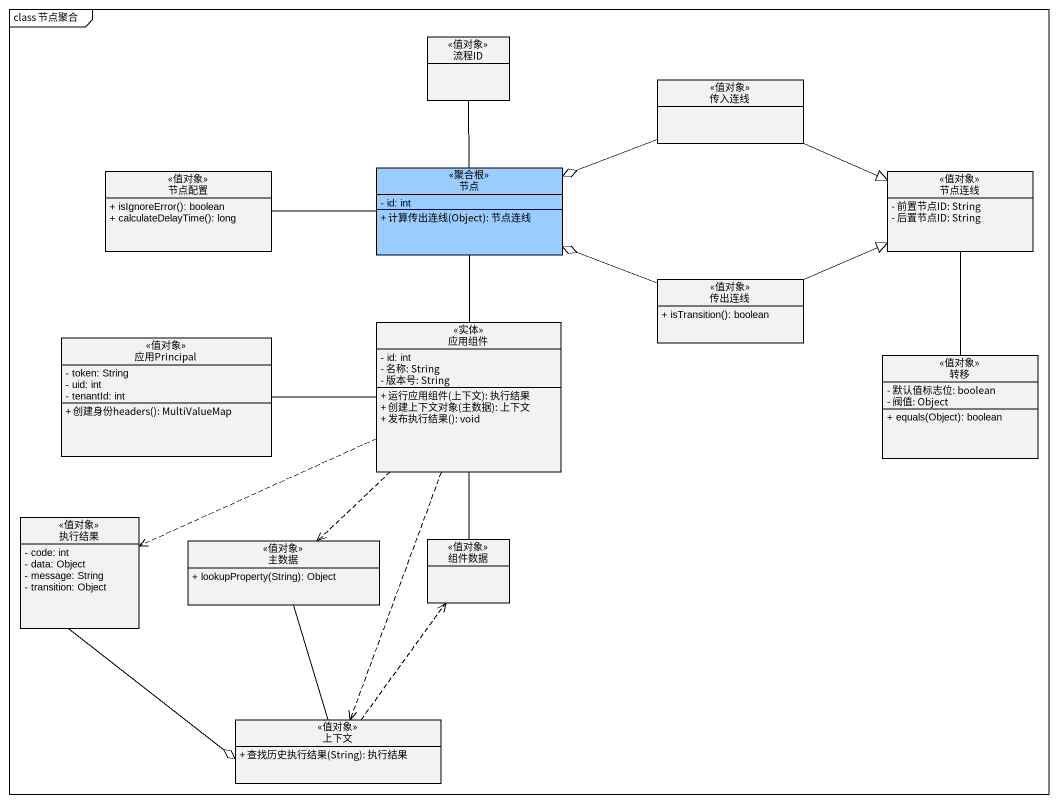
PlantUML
@startuml
mainframe class 节点聚合
hide circle
hide empty members
skinparam classAttributeIconSize 0
class 流程ID <<值对象>>
class 传入连线 <<值对象>>
class 节点配置 <<值对象>> {
  + isIgnoreError(): boolean
  + calculateDelayTime(): long
}
class 节点 <<聚合根>> #99CCFF {
  - id: int
  + 计算传出连线(Object): 节点连线
}
class 节点连线 <<值对象>> {
  - 前置节点ID: String
  - 后置节点ID: String
}
class 传出连线 <<值对象>> {
  + isTransition(): boolean
}
class 应用组件 <<实体>> {
  - id: int
  - 名称: String
  - 版本号: String
  + 运行应用组件(上下文): 执行结果
  + 创建上下文对象(主数据): 上下文
  + 发布执行结果(): void
}
class 应用Principal <<值对象>> {
  - token: String
  - uid: int
  - tenantId: int
  + 创建身份headers(): MultiValueMap
}
class 转移 <<值对象>> {
  - 默认值标志位: boolean
  - 阀值: Object
  + equals(Object): boolean
}
class 执行结果 <<值对象>> {
  - code: int
  - data: Object
  - message: String
  - transition: Object
}
class 主数据 <<值对象>> {
  + lookupProperty(String): Object
}
class 组件数据 <<值对象>>
class 上下文 <<值对象>> {
  + 查找历史执行结果(String): 执行结果
}
传入连线 -left-o 节点
传入连线 -right-|> 节点连线
节点 -up- 流程ID
节点 -left- 节点配置
节点 -- 应用组件
节点连线 -- 转移
传出连线 -left-o 节点
传出连线 -right-|> 节点连线
应用组件 -left- 应用Principal
应用组件 .left.> 执行结果
应用组件 ..> 主数据
应用组件 -- 组件数据
应用组件 ..> 上下文
执行结果 --o 上下文
上下文 -up- 主数据
上下文 .up.> 组件数据
@enduml
